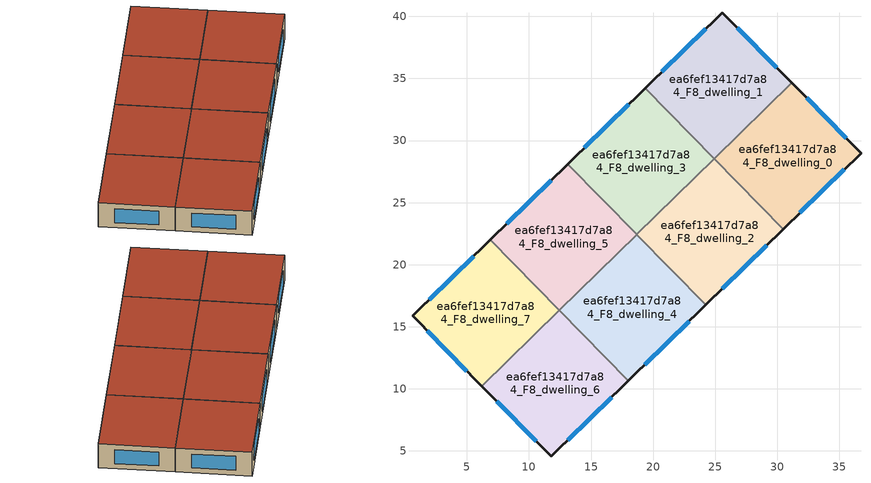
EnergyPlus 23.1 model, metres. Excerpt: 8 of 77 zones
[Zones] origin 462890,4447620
ea6fef13417d7a84_F8_dwelling_0
 floor to ea6fef13417d7a84_F7_dwelling_0 (EU_floor_Construction): 31.17,34.64 36.74,28.99 30.48,22.86 24.93,28.53 z24
 wall outside (EU_wall_Construction): 30.48,22.86 36.74,28.99 31.17,34.64 z24:27
 wall to ea6fef13417d7a84_F8_dwelling_1 (EU_wall_Construction): 31.17,34.64 24.93,28.53 z24:27
 wall to ea6fef13417d7a84_F8_dwelling_2 (EU_wall_Construction): 24.93,28.53 30.48,22.86 z24:27
 window (EU_Window_Construction): 35.55,30.2 32.36,33.43 / 31.82,24.18 35.4,27.68 z24.64:26.36
 roof outside (EU_roof_Construction): 36.74,28.99 31.17,34.64 24.93,28.53 30.48,22.86 z27
ea6fef13417d7a84_F8_dwelling_1
 floor to ea6fef13417d7a84_F7_dwelling_1 (EU_floor_Construction): 25.58,40.3 31.17,34.64 24.93,28.53 19.36,34.22 z24
 wall outside (EU_wall_Construction): 31.17,34.64 25.58,40.3 19.36,34.22 z24:27
 wall to ea6fef13417d7a84_F8_dwelling_3 (EU_wall_Construction): 19.36,34.22 24.92,28.54 z24:27
 wall to ea6fef13417d7a84_F8_dwelling_2 (EU_wall_Construction): 24.92,28.54 24.93,28.53 z24:27
 window (EU_Window_Construction): 29.97,35.85 26.78,39.09 / 24.25,39 20.7,35.52 z24.64:26.36
 roof outside (EU_roof_Construction): 31.17,34.64 25.58,40.3 19.36,34.22 24.93,28.53 z27
ea6fef13417d7a84_F8_dwelling_2
 floor to ea6fef13417d7a84_F7_dwelling_2 (EU_floor_Construction): 24.92,28.54 30.48,22.86 24.23,16.76 18.68,22.43 z24
 wall outside (EU_wall_Construction): 24.23,16.76 30.48,22.86 z24:27
 wall to ea6fef13417d7a84_F8_dwelling_3 (EU_wall_Construction): 24.92,28.54 18.68,22.43 z24:27
 wall to ea6fef13417d7a84_F8_dwelling_4 (EU_wall_Construction): 18.68,22.43 24.23,16.76 z24:27
 window (EU_Window_Construction): 25.57,18.06 29.14,21.56 z24.64:26.36
 roof outside (EU_roof_Construction): 30.48,22.86 24.92,28.54 18.68,22.43 24.23,16.76 z27
ea6fef13417d7a84_F8_dwelling_3
 floor to ea6fef13417d7a84_F7_dwelling_3 (EU_floor_Construction): 19.36,34.22 24.92,28.54 18.68,22.43 13.12,28.11 z24
 wall outside (EU_wall_Construction): 19.36,34.22 13.12,28.11 z24:27
 wall to ea6fef13417d7a84_F8_dwelling_5 (EU_wall_Construction): 13.12,28.11 18.68,22.43 z24:27
 window (EU_Window_Construction): 18.03,32.91 14.46,29.42 z24.64:26.36
 roof outside (EU_roof_Construction): 24.92,28.54 19.36,34.22 13.12,28.11 18.68,22.43 z27
ea6fef13417d7a84_F8_dwelling_4
 floor to ea6fef13417d7a84_F7_dwelling_4 (EU_floor_Construction): 18.68,22.43 24.23,16.76 17.99,10.65 12.44,16.33 z24
 wall outside (EU_wall_Construction): 17.99,10.65 24.23,16.76 z24:27
 wall to ea6fef13417d7a84_F8_dwelling_5 (EU_wall_Construction): 18.68,22.43 12.44,16.33 z24:27
 wall to ea6fef13417d7a84_F8_dwelling_6 (EU_wall_Construction): 12.44,16.33 17.99,10.65 z24:27
 window (EU_Window_Construction): 19.33,11.96 22.9,15.45 z24.64:26.36
 roof outside (EU_roof_Construction): 24.23,16.76 18.68,22.43 12.44,16.33 17.99,10.65 z27
ea6fef13417d7a84_F8_dwelling_5
 floor to ea6fef13417d7a84_F7_dwelling_5 (EU_floor_Construction): 13.12,28.11 18.68,22.43 12.44,16.33 6.88,22 z24
 wall outside (EU_wall_Construction): 13.12,28.11 6.88,22 z24:27
 wall to ea6fef13417d7a84_F8_dwelling_7 (EU_wall_Construction): 6.88,22 12.43,16.34 z24:27
 wall to ea6fef13417d7a84_F8_dwelling_6 (EU_wall_Construction): 12.43,16.34 12.44,16.33 z24:27
 window (EU_Window_Construction): 11.79,26.8 8.22,23.31 z24.64:26.36
 roof outside (EU_roof_Construction): 18.68,22.43 13.12,28.11 6.88,22 12.44,16.33 z27
ea6fef13417d7a84_F8_dwelling_6
 floor to ea6fef13417d7a84_F7_dwelling_6 (EU_floor_Construction): 12.43,16.34 17.99,10.65 11.78,4.56 6.19,10.23 z24
 wall outside (EU_wall_Construction): 6.19,10.23 11.78,4.56 17.99,10.65 z24:27
 wall to ea6fef13417d7a84_F8_dwelling_7 (EU_wall_Construction): 12.43,16.34 6.19,10.23 z24:27
 window (EU_Window_Construction): 7.38,9.02 10.58,5.78 / 13.11,5.87 16.66,9.35 z24.64:26.36
 roof outside (EU_roof_Construction): 17.99,10.65 12.43,16.34 6.19,10.23 11.78,4.56 z27
ea6fef13417d7a84_F8_dwelling_7
 floor to ea6fef13417d7a84_F7_dwelling_7 (EU_floor_Construction): 6.88,22 12.43,16.34 6.19,10.23 0.62,15.87 z24
 wall outside (EU_wall_Construction): 6.88,22 0.62,15.87 6.19,10.23 z24:27
 window (EU_Window_Construction): 1.81,14.67 4.99,11.44 / 5.54,20.69 1.96,17.19 z24.64:26.36
 roof outside (EU_roof_Construction): 12.43,16.34 6.88,22 0.62,15.87 6.19,10.23 z27
[Building]
EU S2 Campaign: North Axis=0; Terrain=City; Solar Distribution=FullExterior
[Site:Location]
Yerevan-Zvartnots.Intl.AP: Latitude=40.15; Longitude=44.383; Time Zone=4; Elevation=854
[SizingPeriod:WeatherFileDays]
AnnualSizingPeriod: Begin Month=1; Begin Day of Month=1; End Month=12; End Day of Month=31; Day of Week for Start Day=Monday; Use Weather File Daylight Saving Period=No; Use Weather File Rain and Snow Indicators=No
[MATERIAL]
EU_InternalMass_Material: Roughness=MediumRough; Thickness=0.1; Conductivity=1; Density=1800; Specific Heat=900; Thermal Absorptance=0.9; Solar Absorptance=0.7; Visible Absorptance=0.7
[MATERIAL:NOMASS] Roughness=MediumRough; Thermal Absorptance=0.9; Solar Absorptance=0.7; Visible Absorptance=0.7
Name | Thermal Resistance
EU_wall_NoMass | 1.05043
EU_roof_NoMass | 1.45357
EU_floor_NoMass | 0.478065
[WINDOWMATERIAL:SIMPLEGLAZINGSYSTEM]
EU_Window_SimpleGlazing: UFactor=2.5566; Solar Heat Gain Coefficient=0.75; Visible Transmittance=0.75
[CONSTRUCTION]
EU_wall_Construction: EU_wall_NoMass
EU_roof_Construction: EU_roof_NoMass
EU_floor_Construction: EU_floor_NoMass
EU_Window_Construction: EU_Window_SimpleGlazing
EU_InternalMass_Construction: EU_InternalMass_Material
[ZONE] Type=1; Multiplier=1; Ceiling Height=autocalculate; Floor Area=autocalculate; Part of Total Floor Area=Yes
Name | Volume
ea6fef13417d7a84_F8_dwelling_0; ea6fef13417d7a84_F8_dwelling_7 | 208.093
ea6fef13417d7a84_F8_dwelling_1 | 208.113
ea6fef13417d7a84_F8_dwelling_2 | 208.135
ea6fef13417d7a84_F8_dwelling_3 | 208.098
ea6fef13417d7a84_F8_dwelling_4 | 208.082
ea6fef13417d7a84_F8_dwelling_5 | 208.101
ea6fef13417d7a84_F8_dwelling_6 | 208.114
[INTERNALMASS] Construction=EU_InternalMass_Construction
Name | Zone or ZoneList | Surface Area
ea6fef13417d7a84_F8_dwelling_0_EU_InternalMass | ea6fef13417d7a84_F8_dwelling_0 | 69.362
ea6fef13417d7a84_F8_dwelling_1_EU_InternalMass | ea6fef13417d7a84_F8_dwelling_1 | 69.3735
ea6fef13417d7a84_F8_dwelling_2_EU_InternalMass | ea6fef13417d7a84_F8_dwelling_2 | 69.3768
ea6fef13417d7a84_F8_dwelling_3_EU_InternalMass | ea6fef13417d7a84_F8_dwelling_3 | 69.3675
ea6fef13417d7a84_F8_dwelling_4_EU_InternalMass | ea6fef13417d7a84_F8_dwelling_4 | 69.3606
ea6fef13417d7a84_F8_dwelling_5_EU_InternalMass | ea6fef13417d7a84_F8_dwelling_5 | 69.3669
ea6fef13417d7a84_F8_dwelling_6_EU_InternalMass | ea6fef13417d7a84_F8_dwelling_6 | 69.3735
ea6fef13417d7a84_F8_dwelling_7_EU_InternalMass | ea6fef13417d7a84_F8_dwelling_7 | 69.362
[OTHEREQUIPMENT] Fuel Type=Electricity; Design Level Calculation Method=Watts/Area; Power per Zone Floor Area=1; Fraction Latent=0; Fraction Radiant=0; Fraction Lost=0; Carbon Dioxide Generation Rate=0; EndUse Subcategory=EU_Step8_InternalGains
Name | Zone or ZoneList or Space or SpaceList | Schedule
EU_Step8_InternalGain_ea6fef13417d7a84_F8_dwelling_0_f000 | ea6fef13417d7a84_F8_dwelling_0 | EU_Step8_GainSchedule_ea6fef13417d7a84_F8_dwelling_0_f000
EU_Step8_InternalGain_ea6fef13417d7a84_F8_dwelling_1_f000 | ea6fef13417d7a84_F8_dwelling_1 | EU_Step8_GainSchedule_ea6fef13417d7a84_F8_dwelling_1_f000
EU_Step8_InternalGain_ea6fef13417d7a84_F8_dwelling_2_f000 | ea6fef13417d7a84_F8_dwelling_2 | EU_Step8_GainSchedule_ea6fef13417d7a84_F8_dwelling_2_f000
EU_Step8_InternalGain_ea6fef13417d7a84_F8_dwelling_3_f000 | ea6fef13417d7a84_F8_dwelling_3 | EU_Step8_GainSchedule_ea6fef13417d7a84_F8_dwelling_3_f000
EU_Step8_InternalGain_ea6fef13417d7a84_F8_dwelling_4_f000 | ea6fef13417d7a84_F8_dwelling_4 | EU_Step8_GainSchedule_ea6fef13417d7a84_F8_dwelling_4_f000
EU_Step8_InternalGain_ea6fef13417d7a84_F8_dwelling_5_f000 | ea6fef13417d7a84_F8_dwelling_5 | EU_Step8_GainSchedule_ea6fef13417d7a84_F8_dwelling_5_f000
EU_Step8_InternalGain_ea6fef13417d7a84_F8_dwelling_6_f000 | ea6fef13417d7a84_F8_dwelling_6 | EU_Step8_GainSchedule_ea6fef13417d7a84_F8_dwelling_6_f000
EU_Step8_InternalGain_ea6fef13417d7a84_F8_dwelling_7_f000 | ea6fef13417d7a84_F8_dwelling_7 | EU_Step8_GainSchedule_ea6fef13417d7a84_F8_dwelling_7_f000
[ZONEVENTILATION:DESIGNFLOWRATE] Schedule=EU_AlwaysOn; Design Flow Rate Calculation Method=AirChanges/Hour; Air Changes per Hour=0.557805; Ventilation Type=Natural; Fan Pressure Rise=0; Fan Total Efficiency=1; Constant Term Coefficient=1; Temperature Term Coefficient=0; Velocity Term Coefficient=0; Velocity Squared Term Coefficient=0; Minimum Indoor Temperature=-100; Maximum Indoor Temperature=100; Delta Temperature=-100; Minimum Outdoor Temperature=-100; Maximum Outdoor Temperature=100; Maximum Wind Speed=40
Name | Zone or ZoneList or Space or SpaceList
EU_ConstantAir_ea6fef13417d7a84_F8_dwelling_0 | ea6fef13417d7a84_F8_dwelling_0
EU_ConstantAir_ea6fef13417d7a84_F8_dwelling_1 | ea6fef13417d7a84_F8_dwelling_1
EU_ConstantAir_ea6fef13417d7a84_F8_dwelling_2 | ea6fef13417d7a84_F8_dwelling_2
EU_ConstantAir_ea6fef13417d7a84_F8_dwelling_3 | ea6fef13417d7a84_F8_dwelling_3
EU_ConstantAir_ea6fef13417d7a84_F8_dwelling_4 | ea6fef13417d7a84_F8_dwelling_4
EU_ConstantAir_ea6fef13417d7a84_F8_dwelling_5 | ea6fef13417d7a84_F8_dwelling_5
EU_ConstantAir_ea6fef13417d7a84_F8_dwelling_6 | ea6fef13417d7a84_F8_dwelling_6
EU_ConstantAir_ea6fef13417d7a84_F8_dwelling_7 | ea6fef13417d7a84_F8_dwelling_7
[HVACTEMPLATE:THERMOSTAT] Constant Heating Setpoint=20; Constant Cooling Setpoint=50
EU_HeatOnly_ea6fef13417d7a84_F0_dwelling_0; EU_HeatOnly_ea6fef13417d7a84_F0_dwelling_1; EU_HeatOnly_ea6fef13417d7a84_F0_dwelling_2; EU_HeatOnly_ea6fef13417d7a84_F0_dwelling_3; EU_HeatOnly_ea6fef13417d7a84_F0_dwelling_4; EU_HeatOnly_ea6fef13417d7a84_F0_dwelling_5; EU_HeatOnly_ea6fef13417d7a84_F0_dwelling_6; EU_HeatOnly_ea6fef13417d7a84_F0_dwelling_7; EU_HeatOnly_ea6fef13417d7a84_F0_dwelling_8; EU_HeatOnly_ea6fef13417d7a84_F1_dwelling_0; EU_HeatOnly_ea6fef13417d7a84_F1_dwelling_1; EU_HeatOnly_ea6fef13417d7a84_F1_dwelling_2; EU_HeatOnly_ea6fef13417d7a84_F1_dwelling_3; EU_HeatOnly_ea6fef13417d7a84_F1_dwelling_4; EU_HeatOnly_ea6fef13417d7a84_F1_dwelling_5; EU_HeatOnly_ea6fef13417d7a84_F1_dwelling_6; EU_HeatOnly_ea6fef13417d7a84_F1_dwelling_7; EU_HeatOnly_ea6fef13417d7a84_F1_dwelling_8; EU_HeatOnly_ea6fef13417d7a84_F2_dwelling_0; EU_HeatOnly_ea6fef13417d7a84_F2_dwelling_1; EU_HeatOnly_ea6fef13417d7a84_F2_dwelling_2; EU_HeatOnly_ea6fef13417d7a84_F2_dwelling_3; EU_HeatOnly_ea6fef13417d7a84_F2_dwelling_4; EU_HeatOnly_ea6fef13417d7a84_F2_dwelling_5; EU_HeatOnly_ea6fef13417d7a84_F2_dwelling_6; EU_HeatOnly_ea6fef13417d7a84_F2_dwelling_7; EU_HeatOnly_ea6fef13417d7a84_F2_dwelling_8; EU_HeatOnly_ea6fef13417d7a84_F3_dwelling_0; EU_HeatOnly_ea6fef13417d7a84_F3_dwelling_1; EU_HeatOnly_ea6fef13417d7a84_F3_dwelling_2; EU_HeatOnly_ea6fef13417d7a84_F3_dwelling_3; EU_HeatOnly_ea6fef13417d7a84_F3_dwelling_4; EU_HeatOnly_ea6fef13417d7a84_F3_dwelling_5; EU_HeatOnly_ea6fef13417d7a84_F3_dwelling_6; EU_HeatOnly_ea6fef13417d7a84_F3_dwelling_7; EU_HeatOnly_ea6fef13417d7a84_F3_dwelling_8; EU_HeatOnly_ea6fef13417d7a84_F4_dwelling_0; EU_HeatOnly_ea6fef13417d7a84_F4_dwelling_1; EU_HeatOnly_ea6fef13417d7a84_F4_dwelling_2; EU_HeatOnly_ea6fef13417d7a84_F4_dwelling_3; EU_HeatOnly_ea6fef13417d7a84_F4_dwelling_4; EU_HeatOnly_ea6fef13417d7a84_F4_dwelling_5; EU_HeatOnly_ea6fef13417d7a84_F4_dwelling_6; EU_HeatOnly_ea6fef13417d7a84_F4_dwelling_7; EU_HeatOnly_ea6fef13417d7a84_F4_dwelling_8; EU_HeatOnly_ea6fef13417d7a84_F5_dwelling_0; EU_HeatOnly_ea6fef13417d7a84_F5_dwelling_1; EU_HeatOnly_ea6fef13417d7a84_F5_dwelling_2; EU_HeatOnly_ea6fef13417d7a84_F5_dwelling_3; EU_HeatOnly_ea6fef13417d7a84_F5_dwelling_4; EU_HeatOnly_ea6fef13417d7a84_F5_dwelling_5; EU_HeatOnly_ea6fef13417d7a84_F5_dwelling_6; EU_HeatOnly_ea6fef13417d7a84_F5_dwelling_7; EU_HeatOnly_ea6fef13417d7a84_F6_dwelling_0; EU_HeatOnly_ea6fef13417d7a84_F6_dwelling_1; EU_HeatOnly_ea6fef13417d7a84_F6_dwelling_2; EU_HeatOnly_ea6fef13417d7a84_F6_dwelling_3; EU_HeatOnly_ea6fef13417d7a84_F6_dwelling_4; EU_HeatOnly_ea6fef13417d7a84_F6_dwelling_5; EU_HeatOnly_ea6fef13417d7a84_F6_dwelling_6; EU_HeatOnly_ea6fef13417d7a84_F6_dwelling_7; EU_HeatOnly_ea6fef13417d7a84_F7_dwelling_0; EU_HeatOnly_ea6fef13417d7a84_F7_dwelling_1; EU_HeatOnly_ea6fef13417d7a84_F7_dwelling_2; EU_HeatOnly_ea6fef13417d7a84_F7_dwelling_3; EU_HeatOnly_ea6fef13417d7a84_F7_dwelling_4; EU_HeatOnly_ea6fef13417d7a84_F7_dwelling_5; EU_HeatOnly_ea6fef13417d7a84_F7_dwelling_6; EU_HeatOnly_ea6fef13417d7a84_F7_dwelling_7; EU_HeatOnly_ea6fef13417d7a84_F8_dwelling_0; EU_HeatOnly_ea6fef13417d7a84_F8_dwelling_1; EU_HeatOnly_ea6fef13417d7a84_F8_dwelling_2; EU_HeatOnly_ea6fef13417d7a84_F8_dwelling_3; EU_HeatOnly_ea6fef13417d7a84_F8_dwelling_4; EU_HeatOnly_ea6fef13417d7a84_F8_dwelling_5; EU_HeatOnly_ea6fef13417d7a84_F8_dwelling_6; EU_HeatOnly_ea6fef13417d7a84_F8_dwelling_7
[HVACTEMPLATE:ZONE:IDEALLOADSAIRSYSTEM] System Availability Schedule=EU_AlwaysOn; Maximum Heating Supply Air Temperature=50; Minimum Cooling Supply Air Temperature=13; Maximum Heating Supply Air Humidity Ratio=0.0156; Minimum Cooling Supply Air Humidity Ratio=0.0077; Heating Limit=NoLimit; Cooling Limit=NoLimit; Heating Availability Schedule=EU_AlwaysOn; Cooling Availability Schedule=EU_CoolingOff; Dehumidification Control Type=ConstantSensibleHeatRatio; Cooling Sensible Heat Ratio=0.7; Dehumidification Setpoint=60; Humidification Control Type=None; Humidification Setpoint=30; Outdoor Air Method=None; Outdoor Air Flow Rate per Person=0.00944; Outdoor Air Flow Rate per Zone Floor Area=0; Outdoor Air Flow Rate per Zone=0; Demand Controlled Ventilation Type=None; Outdoor Air Economizer Type=NoEconomizer; Heat Recovery Type=None; Sensible Heat Recovery Effectiveness=0.7; Latent Heat Recovery Effectiveness=0.65
Name | Template Thermostat
ea6fef13417d7a84_F8_dwelling_0 | EU_HeatOnly_ea6fef13417d7a84_F8_dwelling_0
ea6fef13417d7a84_F8_dwelling_1 | EU_HeatOnly_ea6fef13417d7a84_F8_dwelling_1
ea6fef13417d7a84_F8_dwelling_2 | EU_HeatOnly_ea6fef13417d7a84_F8_dwelling_2
ea6fef13417d7a84_F8_dwelling_3 | EU_HeatOnly_ea6fef13417d7a84_F8_dwelling_3
ea6fef13417d7a84_F8_dwelling_4 | EU_HeatOnly_ea6fef13417d7a84_F8_dwelling_4
ea6fef13417d7a84_F8_dwelling_5 | EU_HeatOnly_ea6fef13417d7a84_F8_dwelling_5
ea6fef13417d7a84_F8_dwelling_6 | EU_HeatOnly_ea6fef13417d7a84_F8_dwelling_6
ea6fef13417d7a84_F8_dwelling_7 | EU_HeatOnly_ea6fef13417d7a84_F8_dwelling_7
[SIZING:ZONE] Zone Cooling Design Supply Air Temperature Input Method=SupplyAirTemperature; Zone Cooling Design Supply Air Temperature=13; Zone Heating Design Supply Air Temperature Input Method=SupplyAirTemperature; Zone Heating Design Supply Air Temperature=50; Zone Cooling Design Supply Air Humidity Ratio=0.008; Zone Heating Design Supply Air Humidity Ratio=0.008; Cooling Design Air Flow Method=DesignDay; Cooling Design Air Flow Rate=0; Cooling Minimum Air Flow per Zone Floor Area=0.000762; Cooling Minimum Air Flow=0; Cooling Minimum Air Flow Fraction=0.2; Heating Design Air Flow Method=DesignDay; Heating Design Air Flow Rate=0; Heating Maximum Air Flow per Zone Floor Area=0.002032; Heating Maximum Air Flow=0.141576; Heating Maximum Air Flow Fraction=0.3; Account for Dedicated Outdoor Air System=No; Dedicated Outdoor Air System Control Strategy=NeutralSupplyAir; Dedicated Outdoor Air Low Setpoint Temperature for Design=autosize; Dedicated Outdoor Air High Setpoint Temperature for Design=autosize; Zone Load Sizing Method=Sensible Load Only No Latent Load; Zone Latent Cooling Design Supply Air Humidity Ratio Input Method=HumidityRatioDifference; Zone Cooling Design Supply Air Humidity Ratio Difference=0.005; Zone Latent Heating Design Supply Air Humidity Ratio Input Method=HumidityRatioDifference; Zone Humidification Design Supply Air Humidity Ratio Difference=0.005
ea6fef13417d7a84_F8_dwelling_0; ea6fef13417d7a84_F8_dwelling_1; ea6fef13417d7a84_F8_dwelling_2; ea6fef13417d7a84_F8_dwelling_3; ea6fef13417d7a84_F8_dwelling_4; ea6fef13417d7a84_F8_dwelling_5; ea6fef13417d7a84_F8_dwelling_6; ea6fef13417d7a84_F8_dwelling_7
[SCHEDULE:CONSTANT]
Name | Hourly Value
EU_AlwaysOn | 1
EU_CoolingOff | 0
[SCHEDULE:FILE] Column Number=1; Rows to Skip at Top=0; Number of Hours of Data=8760; Column Separator=Comma; Interpolate to Timestep=No; Minutes per Item=60; Adjust Schedule for Daylight Savings=Yes
Name | File
EU_Step8_GainSchedule_ea6fef13417d7a84_F8_dwelling_0_f000 | ../../schedules/ea6fef13417d7a84/ea6fef13417d7a84_F8_dwelling_0_f000_gain.csv
EU_Step8_GainSchedule_ea6fef13417d7a84_F8_dwelling_1_f000 | ../../schedules/ea6fef13417d7a84/ea6fef13417d7a84_F8_dwelling_1_f000_gain.csv
EU_Step8_GainSchedule_ea6fef13417d7a84_F8_dwelling_2_f000 | ../../schedules/ea6fef13417d7a84/ea6fef13417d7a84_F8_dwelling_2_f000_gain.csv
EU_Step8_GainSchedule_ea6fef13417d7a84_F8_dwelling_3_f000 | ../../schedules/ea6fef13417d7a84/ea6fef13417d7a84_F8_dwelling_3_f000_gain.csv
EU_Step8_GainSchedule_ea6fef13417d7a84_F8_dwelling_4_f000 | ../../schedules/ea6fef13417d7a84/ea6fef13417d7a84_F8_dwelling_4_f000_gain.csv
EU_Step8_GainSchedule_ea6fef13417d7a84_F8_dwelling_5_f000 | ../../schedules/ea6fef13417d7a84/ea6fef13417d7a84_F8_dwelling_5_f000_gain.csv
EU_Step8_GainSchedule_ea6fef13417d7a84_F8_dwelling_6_f000 | ../../schedules/ea6fef13417d7a84/ea6fef13417d7a84_F8_dwelling_6_f000_gain.csv
EU_Step8_GainSchedule_ea6fef13417d7a84_F8_dwelling_7_f000 | ../../schedules/ea6fef13417d7a84/ea6fef13417d7a84_F8_dwelling_7_f000_gain.csv
